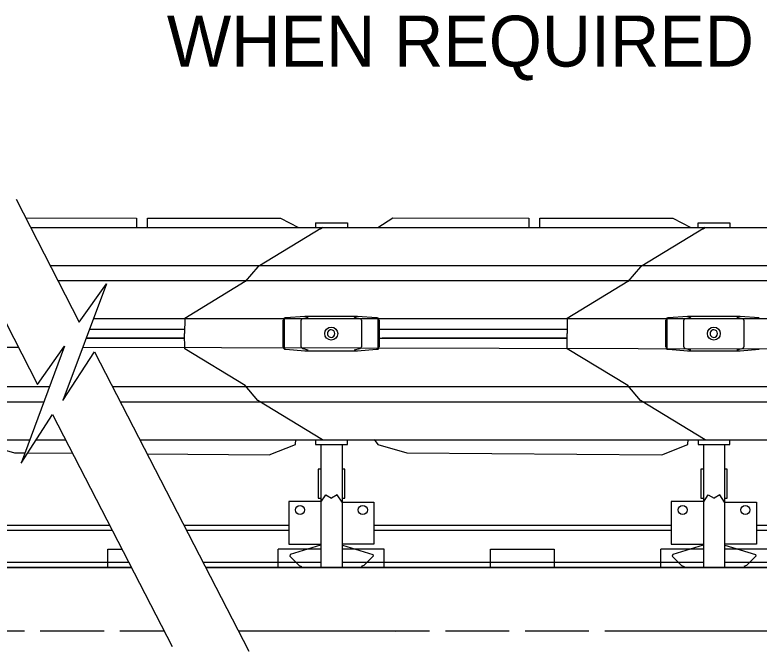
# Model space of a CAD drawing. Extents: x 1000 to 1036.3, y 1000 to 1022.
# Drawn here: x 1018.377 to 1021.297, y 1015.704 to 1018.201 of the extents above; entities that cross this region are included whole.
import ezdxf

# ---------------------------------------------------------------- set-up
doc = ezdxf.new("R2010")
doc.units = 0
for name, color, linetype in [('1', 7, 'Continuous'), ('13', 7, 'Continuous'), ('16', 7, 'Continuous'), ('5', 7, 'Continuous'), ('6', 7, 'Continuous'), ('7', 7, 'Continuous'), ('9', 7, 'Continuous')]:
    doc.layers.add(name, color=color, linetype=linetype)

msp = doc.modelspace()

# ---------------------------------------------------------------- linework, layer by layer
at = {"layer": '1'}
for p, q in [((1018.4146, 1015.7828), (1018.1646, 1015.7828)), ((1018.7271, 1015.7828), (1018.4771, 1015.7828)), ((1018.9637, 1015.7828), (1018.7896, 1015.7828)), ((1020.0045, 1015.7828), (1019.2545, 1015.7828)), ((1020.317, 1015.7828), (1020.067, 1015.7828)), ((1020.6295, 1015.7828), (1020.3795, 1015.7828)), ((1021.442, 1015.7828), (1020.692, 1015.7828))]:
    msp.add_line(p, q, dxfattribs=at)
msp.add_lwpolyline([(1019.8614, 1015.7832), (1019.8698, 1015.7817)], dxfattribs=at)
at = {"layer": '13'}
for points in [[(1018.0931, 1017.4775), (1018.4656, 1016.75), (1018.5726, 1016.9006), (1018.4021, 1016.442), (1018.5254, 1016.6331), (1018.9947, 1015.7226)], [(1018.3827, 1017.4775), (1018.6294, 1016.9955), (1018.7364, 1017.1463), (1018.5659, 1016.6875), (1018.6892, 1016.8787), (1019.2951, 1015.704)]]:
    msp.add_lwpolyline(points, dxfattribs=at)
at = {"layer": '16'}
for p, q in [((1018.8354, 1016.0317), (1013.0396, 1016.0317)), ((1023.9144, 1016.0317), (1019.1261, 1016.0317))]:
    msp.add_line(p, q, dxfattribs=at)
at = {"layer": '5'}
for p, q in [((1018.4393, 1017.3669), (1019.5847, 1017.3669)), ((1019.5566, 1017.3669), (1019.5847, 1017.3669)), ((1019.5847, 1017.3669), (1021.0857, 1017.3669)), ((1019.5847, 1017.3669), (1019.6816, 1017.3669)), ((1021.0857, 1017.3669), (1022.5011, 1017.3669)), ((1018.5155, 1017.2181), (1023.3182, 1017.2181)), ((1018.5461, 1017.1583), (1023.3124, 1017.1583)), ((1019.5151, 1017.0175), (1019.4406, 1017.0119)), ((1019.7179, 1017.0176), (1019.5188, 1017.0176)), ((1019.796, 1017.0119), (1019.7216, 1017.0175)), ((1021.0161, 1017.0175), (1020.9416, 1017.0119)), ((1021.2189, 1017.0176), (1021.0198, 1017.0176)), ((1021.2969, 1017.0119), (1021.2226, 1017.0175)), ((1018.6857, 1017.0098), (1023.3182, 1017.0098)), ((1019.4296, 1016.8978), (1019.4296, 1017.0028)), ((1019.4346, 1016.8893), (1019.4346, 1017.0113)), ((1019.5001, 1016.8978), (1019.5001, 1017.0028)), ((1019.5106, 1017.01), (1019.5271, 1017.0151)), ((1019.7098, 1017.0151), (1019.7261, 1017.01)), ((1019.7366, 1017.0028), (1019.7366, 1016.8978)), ((1019.802, 1016.8893), (1019.802, 1017.0113)), ((1019.8069, 1017.0028), (1019.8069, 1016.8978)), ((1020.9306, 1016.8978), (1020.9306, 1017.0028)), ((1020.9356, 1016.8893), (1020.9356, 1017.0113)), ((1021.0011, 1016.8978), (1021.0011, 1017.0028)), ((1021.0116, 1017.01), (1021.028, 1017.0151)), ((1021.2107, 1017.0151), (1021.2271, 1017.01)), ((1021.2376, 1017.0028), (1021.2376, 1016.8978)), ((1018.6703, 1016.9684), (1019.0434, 1016.9684)), ((1019.8069, 1016.9684), (1020.5444, 1016.9684)), ((1019.0434, 1016.9323), (1018.6569, 1016.9323)), ((1018.6569, 1016.9323), (1019.0434, 1016.9323)), ((1019.8069, 1016.9323), (1020.5444, 1016.9323)), ((1020.5444, 1016.9323), (1019.8186, 1016.9323)), ((1011.6361, 1016.9123), (1018.3902, 1016.8971)), ((1018.6436, 1016.8965), (1023.3526, 1016.886)), ((1019.4406, 1016.8888), (1019.5151, 1016.8832)), ((1019.5271, 1016.8855), (1019.5106, 1016.8906)), ((1019.5188, 1016.8831), (1019.7179, 1016.8831)), ((1019.7261, 1016.8906), (1019.7098, 1016.8855)), ((1019.7216, 1016.8832), (1019.796, 1016.8888)), ((1020.9416, 1016.8888), (1021.0161, 1016.8832)), ((1021.028, 1016.8855), (1021.0116, 1016.8906)), ((1021.0198, 1016.8831), (1021.2189, 1016.8831)), ((1021.2271, 1016.8906), (1021.2107, 1016.8855)), ((1021.2226, 1016.8832), (1021.2969, 1016.8888)), ((1011.7599, 1016.7424), (1018.5137, 1016.7424)), ((1018.7596, 1016.7424), (1023.3182, 1016.7424)), ((1011.8036, 1016.6825), (1018.4916, 1016.6825)), ((1018.7904, 1016.6825), (1023.3124, 1016.6825)), ((1018.0837, 1016.5338), (1018.4362, 1016.5338)), ((1018.4612, 1016.5338), (1018.5766, 1016.5338)), ((1018.8671, 1016.5338), (1019.5847, 1016.5338)), ((1019.5847, 1016.5338), (1021.0857, 1016.5338)), ((1021.0857, 1016.5338), (1022.5, 1016.5338))]:
    msp.add_line(p, q, dxfattribs=at)
for points in [[(1019.5847, 1017.3669), (1019.3307, 1017.2126), (1019.2812, 1017.1546), (1019.0436, 1017.0098), (1019.0434, 1016.9503)], [(1021.0857, 1017.3669), (1020.8317, 1017.2126), (1020.7822, 1017.1546), (1020.5445, 1017.0098), (1020.5444, 1016.9503)], [(1019.5847, 1016.5338), (1019.3307, 1016.688), (1019.2812, 1016.746), (1019.0436, 1016.8909), (1019.0434, 1016.9503)], [(1021.0857, 1016.5338), (1020.8317, 1016.688), (1020.7822, 1016.746), (1020.5445, 1016.8909), (1020.5444, 1016.9503)]]:
    msp.add_lwpolyline(points, dxfattribs=at)
for centre, major_axis, ratio, start_param, end_param in [((1019.5188, 1017.0159), (-0.00937, 0), 0.175152, 4.712389, 5.116085), ((1019.5188, 1017.0159), (0.00937, 0), 0.175152, 5.777266, 7.853982), ((1019.718, 1017.0159), (0.00933, 0), 0.175743, 1.570796, 3.647512), ((1019.718, 1017.0159), (-0.00933, 0), 0.175743, 4.308693, 4.712389), ((1021.0198, 1017.0159), (-0.00937, 0), 0.175152, 4.712389, 5.116085), ((1021.0198, 1017.0159), (0.00937, 0), 0.175152, 5.777266, 7.853982), ((1021.2189, 1017.0159), (0.00933, 0), 0.175743, 1.570796, 3.647512), ((1021.2189, 1017.0159), (-0.00933, 0), 0.175743, 4.308693, 4.712389), ((1019.4395, 1017.0028), (-0.00994, 0), 0.990537, 5.235988, 6.283185), ((1019.4626, 1017.0028), (-0.0562, 0), 0.175152, 5.116085, 5.235988), ((1019.5844, 1017.0028), (0.0843, 0), 0.175152, 2.635673, 3.141593), ((1019.6526, 1017.0028), (0.084, 0), 0.175743, 0, 0.505919), ((1019.774, 1017.0028), (-0.056, 0), 0.175743, 4.18879, 4.308693), ((1019.7971, 1017.0028), (0, 0.00984), 0.990355, 4.712389, 5.759587), ((1020.9405, 1017.0028), (-0.00994, 0), 0.990537, 5.235988, 6.283185), ((1020.9636, 1017.0028), (-0.0562, 0), 0.175152, 5.116085, 5.235988), ((1021.0854, 1017.0028), (0.0843, 0), 0.175152, 2.635673, 3.141593), ((1021.1536, 1017.0028), (0.084, 0), 0.175743, 0, 0.505919), ((1019.6182, 1016.9503), (0, 0.0148), 0.999954, 0, 3.141593), ((1019.6182, 1016.9503), (0, 0.0148), 0.999954, 4.712389, 6.283185), ((1021.1192, 1016.9503), (0, 0.0148), 0.999954, 0, 3.141593), ((1021.1192, 1016.9503), (0, 0.0148), 0.999954, 4.712389, 6.283185), ((1019.6182, 1016.9503), (0, 0.0148), 0.999954, 3.141593, 4.712389), ((1021.1192, 1016.9503), (0, 0.0148), 0.999954, 3.141593, 4.712389), ((1019.4395, 1016.8978), (-0.00994, 0), 0.990537, 0, 1.047198), ((1019.4626, 1016.8978), (-0.0562, 0), 0.175152, 1.047198, 1.1671), ((1019.5844, 1016.8978), (-0.0843, 0), 0.175152, 0, 0.505919), ((1019.5188, 1016.8847), (0.00937, 0), 0.175152, 4.308693, 4.712389), ((1019.5188, 1016.8847), (-0.00937, 0), 0.175152, 1.570796, 3.647512), ((1019.718, 1016.8847), (-0.00933, 0), 0.175743, 5.777266, 7.853982), ((1019.718, 1016.8847), (0.00933, 0), 0.175743, 4.712389, 5.116085), ((1019.6526, 1016.8978), (0.084, 0), 0.175743, 5.777266, 6.283185), ((1019.774, 1016.8978), (0.056, 0), 0.175743, 5.116085, 5.235988), ((1019.7971, 1016.8978), (0, 0.00984), 0.990355, 3.665191, 4.712389), ((1020.9405, 1016.8978), (-0.00994, 0), 0.990537, 0, 1.047198), ((1020.9636, 1016.8978), (-0.0562, 0), 0.175152, 1.047198, 1.1671), ((1021.0854, 1016.8978), (-0.0843, 0), 0.175152, 0, 0.505919), ((1021.0198, 1016.8847), (0.00937, 0), 0.175152, 4.308693, 4.712389), ((1021.0198, 1016.8847), (-0.00937, 0), 0.175152, 1.570796, 3.647512), ((1021.2189, 1016.8847), (-0.00933, 0), 0.175743, 5.777266, 7.853982), ((1021.2189, 1016.8847), (0.00933, 0), 0.175743, 4.712389, 5.116085), ((1021.1536, 1016.8978), (0.084, 0), 0.175743, 5.777266, 6.283185)]:
    msp.add_ellipse(centre, major_axis=major_axis, ratio=ratio, start_param=start_param, end_param=end_param, dxfattribs=at)
for centre in [(1019.6184, 1016.9503), (1021.1193, 1016.9503)]:
    msp.add_ellipse(centre, major_axis=(0, -0.0254), ratio=0.999954, dxfattribs=at)
at = {"layer": '6'}
for p, q in [((1019.5566, 1017.385), (1019.6816, 1017.385)), ((1019.5566, 1017.385), (1019.5566, 1017.3669)), ((1019.6816, 1017.385), (1019.6816, 1017.3669)), ((1021.0576, 1017.385), (1021.1826, 1017.385)), ((1021.0576, 1017.3669), (1021.0576, 1017.385)), ((1021.1826, 1017.385), (1021.1826, 1017.3669)), ((1019.5761, 1017.3617), (1019.5847, 1017.3669)), ((1019.6913, 1017.3669), (1019.6913, 1017.3669)), ((1019.6913, 1017.3669), (1019.6913, 1017.3669)), ((1021.0771, 1017.3617), (1021.0857, 1017.3669)), ((1021.1923, 1017.3669), (1021.1923, 1017.3669)), ((1021.1923, 1017.3669), (1021.1923, 1017.3669)), ((1019.5566, 1016.5338), (1019.5566, 1016.5156)), ((1019.6816, 1016.5156), (1019.6816, 1016.5338)), ((1021.0576, 1016.5338), (1021.0576, 1016.5156)), ((1021.1826, 1016.5156), (1021.1826, 1016.5338)), ((1019.5566, 1016.5156), (1019.6816, 1016.5156)), ((1019.5775, 1016.5156), (1019.5775, 1016.0317)), ((1019.6608, 1016.5156), (1019.6608, 1016.0317)), ((1021.0576, 1016.5156), (1021.1826, 1016.5156)), ((1021.0784, 1016.5156), (1021.0784, 1016.0317)), ((1021.1617, 1016.5156), (1021.1617, 1016.0317)), ((1019.5671, 1016.4188), (1019.5671, 1016.3043)), ((1019.5775, 1016.4188), (1019.5671, 1016.4188)), ((1019.6712, 1016.4188), (1019.6608, 1016.4188)), ((1019.6712, 1016.3043), (1019.6712, 1016.4188)), ((1021.0784, 1016.4188), (1021.0681, 1016.4188)), ((1021.0681, 1016.4188), (1021.0681, 1016.3043)), ((1021.1722, 1016.4188), (1021.1617, 1016.4188)), ((1021.1722, 1016.3043), (1021.1722, 1016.4188)), ((1019.4515, 1016.2909), (1019.4515, 1016.1235)), ((1019.5761, 1016.2909), (1019.4515, 1016.2909)), ((1019.5671, 1016.3043), (1019.5775, 1016.3043)), ((1019.6608, 1016.3043), (1019.6712, 1016.3043)), ((1019.6608, 1016.2885), (1019.7856, 1016.2885)), ((1019.7856, 1016.2885), (1019.7856, 1016.1235)), ((1021.0771, 1016.2909), (1020.9525, 1016.2909)), ((1020.9525, 1016.2909), (1020.9525, 1016.1235)), ((1021.0681, 1016.3043), (1021.0784, 1016.3043)), ((1021.1617, 1016.3043), (1021.1722, 1016.3043)), ((1021.1617, 1016.2885), (1021.2866, 1016.2885)), ((1021.2866, 1016.2885), (1021.2866, 1016.1235)), ((1018.2846, 1016.1984), (1018.7494, 1016.1984)), ((1018.7602, 1016.1775), (1018.2846, 1016.1775)), ((1019.0401, 1016.1984), (1019.4515, 1016.1984)), ((1019.4515, 1016.1775), (1019.0509, 1016.1775)), ((1019.7856, 1016.1984), (1020.9525, 1016.1984)), ((1020.9525, 1016.1775), (1019.7856, 1016.1775)), ((1021.2866, 1016.1984), (1022.4534, 1016.1984)), ((1022.4534, 1016.1775), (1021.2866, 1016.1775)), ((1019.4515, 1016.1235), (1019.5775, 1016.1235)), ((1019.7856, 1016.1235), (1019.6608, 1016.1235)), ((1020.9525, 1016.1235), (1021.0784, 1016.1235)), ((1021.2866, 1016.1235), (1021.1617, 1016.1235)), ((1018.7426, 1016.0317), (1018.7426, 1016.1042)), ((1018.7426, 1016.1042), (1018.798, 1016.1042)), ((1019.5775, 1016.1042), (1019.4098, 1016.1042)), ((1019.4098, 1016.0317), (1019.4098, 1016.1042)), ((1019.8265, 1016.1042), (1019.6608, 1016.1042)), ((1019.8265, 1016.0317), (1019.8265, 1016.1042)), ((1020.2436, 1016.0317), (1020.2436, 1016.1042)), ((1020.2436, 1016.1042), (1020.4936, 1016.1042)), ((1020.4936, 1016.1042), (1020.4936, 1016.0317)), ((1020.9108, 1016.0317), (1020.9108, 1016.1042)), ((1021.0784, 1016.1042), (1020.9108, 1016.1042)), ((1021.3275, 1016.1042), (1021.1617, 1016.1042)), ((1018.1598, 1016.0525), (1018.8246, 1016.0525)), ((1019.1154, 1016.0525), (1019.5775, 1016.0525)), ((1019.6608, 1016.0525), (1021.0784, 1016.0525)), ((1021.1617, 1016.0525), (1022.5794, 1016.0525))]:
    msp.add_line(p, q, dxfattribs=at)
for points in [[(1019.5775, 1016.2885), (1019.5967, 1016.3178), (1019.6191, 1016.304)], [(1019.6608, 1016.2885), (1019.6416, 1016.3178), (1019.6191, 1016.304)], [(1021.0784, 1016.2885), (1021.0977, 1016.3178), (1021.1201, 1016.304)], [(1021.1617, 1016.2885), (1021.1425, 1016.3178), (1021.1201, 1016.304)], [(1019.5762, 1016.1202), (1019.4571, 1016.0827), (1019.4555, 1016.0762)], [(1019.662, 1016.1202), (1019.7812, 1016.0827), (1019.7828, 1016.0762)], [(1021.0772, 1016.1202), (1020.9581, 1016.0827), (1020.9564, 1016.0762)], [(1021.1629, 1016.1202), (1021.2822, 1016.0827), (1021.2837, 1016.0762)], [(1019.4555, 1016.0762), (1019.4921, 1016.0396), (1019.5017, 1016.0356)], [(1019.7828, 1016.0762), (1019.7462, 1016.0396), (1019.7365, 1016.0356)], [(1020.9564, 1016.0762), (1020.9931, 1016.0396), (1021.0027, 1016.0356)], [(1021.2837, 1016.0762), (1021.2472, 1016.0396), (1021.2375, 1016.0356)]]:
    msp.add_lwpolyline(points, dxfattribs=at)
for centre in [(1019.4961, 1016.2581), (1019.7422, 1016.2581), (1020.9971, 1016.2581), (1021.2431, 1016.2581)]:
    msp.add_circle(centre, 0.018, dxfattribs=at)
at = {"layer": '7'}
msp.add_line((1018.4279, 1016.482), (1018.6041, 1016.4805), dxfattribs=at)
for points in [[(1018.4202, 1017.4043), (1018.8545, 1017.4033), (1018.8545, 1017.3672), (1018.8971, 1017.3672), (1018.8971, 1017.4033), (1019.4189, 1017.4033), (1019.4901, 1017.3672)], [(1019.8011, 1017.3672), (1019.8606, 1017.4045), (1020.3941, 1017.4033), (1020.3941, 1017.3672), (1020.4367, 1017.3672), (1020.4367, 1017.4033), (1020.9586, 1017.4033), (1021.0297, 1017.3672)], [(1018.2471, 1016.5353), (1018.2619, 1016.5156), (1018.3759, 1016.4823), (1018.417, 1016.482)], [(1018.8959, 1016.478), (1019.3753, 1016.474), (1019.4781, 1016.5156), (1019.4791, 1016.5341)], [(1019.7867, 1016.5352), (1019.8016, 1016.5155), (1019.9156, 1016.4823), (1020.9149, 1016.4739), (1021.0177, 1016.5155), (1021.0186, 1016.5341)]]:
    msp.add_lwpolyline(points, dxfattribs=at)
at = {"layer": '9'}
for p, q in [((1013.0396, 1016.0317), (1018.8354, 1016.0317)), ((1019.1261, 1016.0317), (1023.9144, 1016.0317))]:
    msp.add_line(p, q, dxfattribs=at)

# ---------------------------------------------------------------- texts
at = {"layer": '1'}
msp.add_text('WHEN REQUIRED', height=0.2, dxfattribs=at).set_placement((1018.9737, 1017.9985))

doc.saveas('drawing.dxf')
